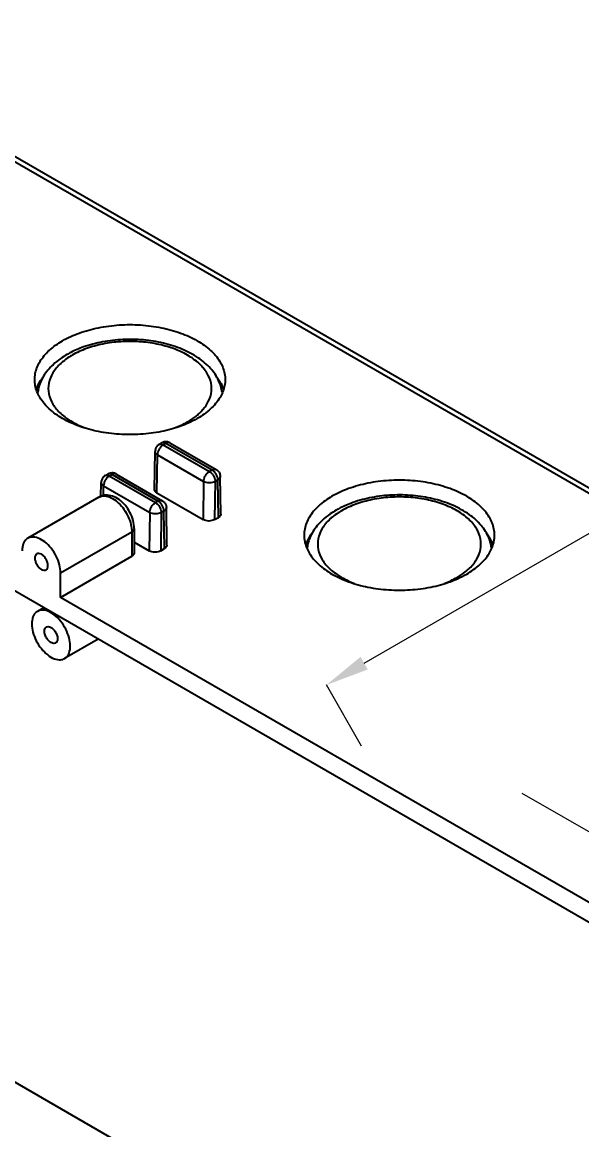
# Model space of a CAD drawing. Extents: x 0 to 1354, y -165 to 827.
# Drawn here: x 905.8 to 957.2, y 95.9 to 197.6 of the extents above; entities that cross this region are included whole.
import ezdxf

# ---------------------------------------------------------------- set-up
doc = ezdxf.new("R2010")
doc.units = 0
doc.header["$LTSCALE"] = 10
doc.header["$MEASUREMENT"] = 0
doc.header["$PDMODE"] = 3
doc.header["$PDSIZE"] = -10
doc.layers.get('0').update_dxf_attribs({"linetype": 'CONTINUOUS'})
doc.layers.get('DEFPOINTS').update_dxf_attribs({"linetype": 'CONTINUOUS'})
doc.styles.add('Daelim Dimension', font='')
doc.styles.get('Daelim Dimension').set_extended_font_data('나눔고딕')
doc.dimstyles.new('DEFAULT', dxfattribs={"dimscale": 2, "dimtxt": 2, "dimasz": 2, "dimexe": 0, "dimexo": 2, "dimgap": 1, "dimtad": 1, "dimdec": 1, "dimzin": 9, "dimdsep": 46, "dimtxsty": 'Daelim Dimension', "dimcen": 0.5, "dimclrd": 252, "dimclre": 252, "dimclrt": 3, "dimadec": 1, "dimazin": 0, "dimtfac": 1, "dimtdec": 1, "dimtix": 1, "dimtmove": 0, "dimatfit": 3, "dimfxl": 1, "dimtolj": 1, "dimtzin": 1, "dimlwd": 9, "dimlwe": 9, "dimarcsym": 0})

# ---------------------------------------------------------------- blocks, each defined once
blk = doc.blocks.new('*D14')
at = {"color": 5, "lineweight": 9, "ltscale": 0.5, "transparency": 16777216}
for p, q in [((966.7118519044966, 155.7937119705531), (1007.392805024183, 179.2807321206982)), ((969.9524358292526, 150.1808227287225), (966.7118519044966, 155.7937119705531)), ((937.2098528740919, 138.7608257533085), (963.2477451610022, 153.7937208531539)), ((936.9863300553534, 131.1479453940785), (933.7457461305974, 136.7608346359092))]:
    blk.add_line(p, q, dxfattribs=at)
at = {"color": 5, "ltscale": 0.5, "transparency": 16777216}
for points in [[(962.9144133081022, 154.3710719770697), (963.581077013902, 153.2163697292381), (966.7118519044966, 155.7937119705531)], [(936.876521021192, 139.3381768772243), (937.5431847269917, 138.1834746293927), (933.7457461305974, 136.7608346359092)]]:
    blk.add_solid(points, dxfattribs=at)
at = {"layer": 'DEFPOINTS', "color": 0, "ltscale": 0.5, "transparency": 16777216}
for p in [(966.7118519044966, 155.7937119705531), (971.9524269466519, 146.716715985228), (938.9863211727527, 127.6838386505841)]:
    blk.add_point(p, dxfattribs=at)
at = {"color": 7, "ltscale": 0.5, "transparency": 16777216, "insert": (990.5608859050565, 179.7850173389474), "char_height": 10, "attachment_point": 5, "rotation": 29.999853083075347, "style": 'Daelim Dimension'}
blk.add_mtext('\\A1;(95)', dxfattribs=at)
blk = doc.blocks.new('*D15')
at = {"color": 5, "lineweight": 9, "ltscale": 0.5, "transparency": 16777216}
for p, q in [((843.8008398459448, 98.71144458168902), (818.2543123126488, 56.18566603444208)), ((821.6831786344985, 54.12584183153416), (938.2397334924493, -15.89322282960001)), ((967.215127347595, 24.57273151473896), (941.668599814299, -17.95304703250798))]:
    blk.add_line(p, q, dxfattribs=at)
at = {"color": 5, "ltscale": 0.5, "transparency": 16777216}
for points in [[(822.0264826683166, 54.69731955184244), (821.3398746006806, 53.55436411122588), (818.2543123126488, 56.18566603444208)], [(938.5830375262674, -15.32174510929173), (937.8964294586314, -16.46470054990829), (941.668599814299, -17.95304703250798)]]:
    blk.add_solid(points, dxfattribs=at)
at = {"layer": 'DEFPOINTS', "color": 0, "ltscale": 0.5, "transparency": 16777216}
for p in [(845.8606640488526, 102.1403109035386), (969.2749515505029, 28.00159783658859), (941.668599814299, -17.95304703250798)]:
    blk.add_point(p, dxfattribs=at)
at = {"color": 7, "ltscale": 0.5, "transparency": 16777216, "insert": (884.520180014688, 26.70494498008219), "char_height": 10, "attachment_point": 5, "rotation": 329.0054825987993, "style": 'Daelim Dimension'}
blk.add_mtext('\\A1;(331)', dxfattribs=at)
blk = doc.blocks.new('*D16')
at = {"color": 5, "lineweight": 9, "ltscale": 0.5, "transparency": 16777216}
for p, q in [((951.7079551577099, 126.8361184696862), (1061.891211470232, 63.46747877668753)), ((1059.897013204255, 60.00003400049098), (1022.333415817151, -5.314283917255466)), ((910.1559612386513, 54.5869109995466), (1020.339217551173, -8.781728693452067))]:
    blk.add_line(p, q, dxfattribs=at)
at = {"color": 5, "ltscale": 0.5, "transparency": 16777216}
for points in [[(1059.319105741555, 60.33240037815386), (1060.474920666954, 59.66766762282811), (1061.891211470232, 63.46747877668753)], [(1021.755508354451, -4.981917539592587), (1022.91132327985, -5.646650294918345), (1020.339217551173, -8.781728693452067)]]:
    blk.add_solid(points, dxfattribs=at)
at = {"layer": 'DEFPOINTS', "color": 0, "ltscale": 0.5, "transparency": 16777216}
for p in [(948.2405103815132, 128.8303167356635), (906.6885164624546, 56.58110926552393), (1020.339217551173, -8.781728693452067)]:
    blk.add_point(p, dxfattribs=at)
at = {"color": 7, "ltscale": 0.5, "transparency": 16777216, "insert": (1033.441198675544, 31.75635818534766), "char_height": 10, "attachment_point": 5, "rotation": 60.09591360338952, "style": 'Daelim Dimension'}
blk.add_mtext('\\A1;(200)', dxfattribs=at)

msp = doc.modelspace()

# ---------------------------------------------------------------- linework, layer by layer
at = {"color": 9, "linetype": 'Continuous'}
for p, q in [((997.1929624640029, 131.6371282931386), (882.9947418527529, 197.5680101481887)), ((918.6305371808528, 158.9964168126387), (918.630498788853, 158.9963946516386)), ((918.7570185708028, 158.8157931471887), (919.0054973029528, 158.9592515537886)), ((918.7570185708028, 158.8157931471887), (922.9996769217028, 156.3663486200887)), ((919.0054973029528, 158.9592515537886), (923.2481556538528, 156.5098070266886)), ((918.0071007418028, 158.2145163176887), (918.0071027769027, 158.2146547525386)), ((918.1741540996527, 154.3967661109887), (918.2267714644029, 157.9079673011387)), ((918.2267714644029, 157.9079673011387), (922.4694298152529, 155.4585227740387)), ((913.6802717616029, 156.1383968003886), (913.6802333696528, 156.1383746393886)), ((913.8067531516031, 155.9577731349386), (914.0552318837529, 156.1012315415387)), ((913.8067531516031, 155.9577731349386), (918.049411502453, 153.5083286078386)), ((914.0552318837529, 156.1012315415387), (918.2978902346529, 153.6517870143887)), ((923.2481556538528, 156.5098070266886), (922.9996769217028, 156.3663486200887)), ((923.9980684559027, 155.9088665299887), (923.9980711617029, 155.9086849410887)), ((913.0568353226029, 155.3564963053886), (913.056837357653, 155.3566347402386)), ((913.262817504653, 154.1364994196387), (913.2765060451529, 155.0499472888887)), ((913.2765060451529, 155.0499472888887), (917.5191643960529, 152.6005027617887)), ((922.4694298152529, 155.4585227740387), (922.4168124505529, 151.9473215838386)), ((923.5300092155528, 155.4477912413387), (923.4775534061528, 151.9473707736387)), ((923.7784879477028, 155.5912496479386), (923.5300092155528, 155.4477912413387)), ((923.8309437571029, 152.1513995700386), (923.7784879477028, 155.5912496479386)), ((918.2978902346529, 153.6517870143887), (918.049411502453, 153.5083286078386)), ((918.8282225285029, 152.7332296356387), (918.5797437963029, 152.5897712290887)), ((918.8806783379027, 149.2933795577887), (918.8282225285029, 152.7332296356387)), ((919.0478030367028, 153.0508465177386), (919.047805742453, 153.0506649287886)), ((917.5191643960529, 152.6005027617887), (917.466547031353, 149.0893015715886)), ((918.5797437963029, 152.5897712290887), (918.5272879869028, 149.0893507613887)), ((909.3348499594028, 147.0481179033886), (915.8755604536527, 150.8243763266887)), ((915.8755604536527, 150.8243763266887), (915.8755604536527, 148.5789946795887))]:
    msp.add_line(p, q, dxfattribs=at)
at = {"color": 7, "linetype": 'Continuous'}
for p, q in [((997.9429497387528, 131.7114201199886), (883.744729127503, 197.6423019749886)), ((963.9590762270027, 111.4290075310387), (851.1750750660528, 176.5434078770386)), ((918.3820202496029, 158.8529363564887), (918.6304989818029, 158.9963947630387)), ((919.380490940353, 158.9963974671887), (923.6231492912029, 156.5469529400887)), ((917.9545338690027, 154.7066871292386), (918.007102769403, 158.2146542529887)), ((913.431754830403, 155.9949163441886), (913.680233562603, 156.1383747507887)), ((914.4302255211028, 156.1383774549387), (918.6728838720028, 153.6889329278387)), ((924.0506393033029, 152.4614727034887), (923.9980684644529, 155.9088659690387)), ((913.0377624394027, 154.0837493336887), (913.0568373502028, 155.3566342407387)), ((912.857791736853, 154.0100449533386), (906.3170812426529, 150.2337865300387)), ((918.1741540996527, 154.3967661109887), (922.4168124505529, 151.9473215838386)), ((919.1003738841027, 149.6034526912387), (919.0478030452527, 153.0508459567886)), ((923.4775534061528, 151.9473707736387), (923.8309437571029, 152.1513995700386)), ((916.0952281598029, 151.1305568925886), (916.0952281598029, 148.8851752454887)), ((916.0952281598029, 149.8810149802887), (917.466547031353, 149.0893015715886)), ((909.3348499594028, 144.8027362562887), (915.8755604536527, 148.5789946795887)), ((918.5272879869028, 149.0893507613887), (918.8806783379027, 149.2933795577887)), ((909.3348499594028, 144.8027362562887), (909.3348499594028, 147.0481179033886)), ((964.6661859521528, 112.8578972150386), (909.3348499594028, 144.8027362562887)), ((907.7894631231029, 143.8578151391887), (907.2009610391528, 143.5180453307887)), ((912.7895271417528, 140.9710921384387), (909.7009498469529, 139.1879118500387)), ((885.4519525636028, 111.6413864848387), (934.3410727852529, 83.41587831073866))]:
    msp.add_line(p, q, dxfattribs=at)
for points, start_tangent, end_tangent in [([(909.5114566406528, 168.3787384109887), (911.043355220253, 169.0840533565886), (912.8086905581529, 169.5748805248386), (914.718941369103, 169.8266077919886), (916.6783197009029, 169.8266125017387), (918.5885741423529, 169.5748944179386), (920.3539165592028, 169.0840757364386), (921.8858253113028, 168.3787681553387), (923.1074840970527, 167.4943387418887), (923.9576338438028, 166.4751364798886), (924.3936444933029, 165.3722684266886), (924.4477455918529, 164.8066317186386)], (0.8660266961452364, 0.4999977615587561), (3.982305195280139e-06, -0.9999999999920708)), ([(906.9495878795028, 164.8066318992387), (907.0036808203529, 165.3722266263387), (907.439675563553, 166.4750967756386), (908.2898106107027, 167.4943031245386), (909.5114566406528, 168.3787384109887)], (-3.982306036047183e-06, 0.9999999999920707), (0.8660266961426353, 0.4999977615632612)), ([(924.1680803216029, 163.6356874840886), (923.8507826389027, 164.7140119610887), (923.1052514000528, 165.8300758449886), (921.9577158519528, 166.8169709243386), (920.4817787397528, 167.6039433691387), (918.7770579953528, 168.1524509599886), (916.9360135301029, 168.4486666315387), (915.0441876018031, 168.4883598126887), (913.1843663136528, 168.2723063762387), (911.440526554853, 167.8062748430386), (910.276796164203, 167.3086212715887)], (-0.1318851515387253, 0.991265003318289), (-0.8906445113050375, -0.4547002908314564)), ([(909.8953460171028, 167.1014593190887), (909.354128654953, 166.7584826737386)], (-0.8660266948303145, -0.4999977638362812), (-0.820774832312984, -0.5712518486986219)), ([(910.276796164203, 167.3086212715887), (909.8953460170528, 167.1014593190887)], (-0.8906445112952244, -0.454700290850678), (-0.8660266948072763, -0.4999977638761844)), ([(909.354128654953, 166.7584826737386), (908.6363719262529, 166.1810431048887), (907.765254454303, 165.1235601879387), (907.2920174194528, 163.9791687910387), (907.2275758287528, 163.6207768342387)], (-0.8207748323158673, -0.5712518486944791), (-0.1265486183698461, -0.9919604060589733)), ([(907.439675563553, 164.6379663370886), (907.655022179003, 164.9584276667887)], (0.5174334072970536, 0.8557234769555885), (0.5955165756411397, 0.803343020220286)), ([(923.7100178903529, 165.0013896074886), (923.9576338438028, 164.6380060413887)], (0.6054057418979257, -0.7959170105463397), (0.5174898475212295, -0.8556893464993325)), ([(907.378955129203, 163.2421891251886), (907.0036889780029, 164.2409951911886), (906.9495878795028, 164.8066318992387)], (-0.490535702137594, 0.871421095067349), (-3.98230614097676e-06, 0.9999999999920707)), ([(907.0992571716029, 163.9024148493386), (907.4277474154528, 164.6181068973386)], (0.3103520845440922, 0.9506216826998724), (0.5123421121787682, 0.8587814390682873)), ([(907.4277474154528, 164.6181068973386), (907.439675563553, 164.6379663370886)], (0.5123421117138751, 0.8587814393456389), (0.5174334070714339, 0.8557234770920148)), ([(923.9576338438028, 164.6380060413887), (923.9695898736529, 164.6181027927887)], (0.517489847542348, -0.8556893464865608), (0.5123849396368966, -0.8587558871025538)), ([(923.9695898736529, 164.6181027927887), (924.298082265153, 163.9024234491387)], (0.5123849397366308, -0.8587558870430463), (0.3103332069559014, -0.9506278455107792)), ([(924.4477455918529, 164.8066317186386), (924.3936526510029, 164.2410369915386), (924.0172166793029, 163.2401381648887)], (3.982311572699545e-06, -0.9999999999920707), (-0.4910393999509201, -0.871137364424142)), ([(907.4396996275027, 163.1381271379887), (907.378955129203, 163.2421891251886)], (-0.5174898475224508, 0.855689346498594), (-0.4905357020593458, 0.871421095111396)), ([(921.0551184371529, 160.8119534200887), (920.3539782510529, 160.5292102612887), (918.5886429131529, 160.0383830930386), (916.6783921022529, 159.7866558258886), (914.7190137704529, 159.7866511161387), (912.8087593290029, 160.0383691999386), (911.0434169121527, 160.5291878814387), (909.5115081600529, 161.2344954625887), (908.2898493742528, 162.1189248760386), (907.4396996275027, 163.1381271379887)], (-0.9129878262335238, -0.4079868002146456), (-0.5174898474872532, 0.85568934651988)), ([(923.957657907753, 163.1381668422887), (923.1075228606528, 162.1189604933386), (921.8858768307027, 161.2345252068886)], (-0.5174334073312364, -0.8557234769349189), (-0.8660266961432942, -0.4999977615621198)), ([(924.0172166793029, 163.2401381648887), (923.957657907753, 163.1381668422887)], (-0.4910393998780912, -0.8711373644651939), (-0.5174334074473974, -0.8557234768646796)), ([(921.8858768307027, 161.2345252068886), (921.0551184371529, 160.8119534200887)], (-0.866026696154785, -0.4999977615422173), (-0.9129878262394281, -0.407986800201433)), ([(918.3820202496029, 158.8529363564887), (918.1653232789029, 158.6642814789886), (918.0337578984527, 158.4018955519887), (918.007116120803, 158.2145160849386)], (-0.8660266961392385, -0.4999977615691446), (-0.01513031630643683, -0.9998855302125677)), ([(918.6597218481529, 159.0123424863386), (918.6305835199528, 158.9963366794886)], (-0.8868667752088809, -0.462025240685615), (-0.8656779502130725, -0.50060132492323)), ([(918.9788216507029, 159.0963969478887), (918.7165246390527, 159.0389692427887), (918.6597218481529, 159.0123424863386)], (-0.9993594989064293, -0.0357853593735024), (-0.886866775227259, -0.4620252406503378)), ([(919.3804858626029, 158.9963046625887), (919.2904614705528, 159.0406293251887), (919.0055854828529, 159.0968747357387), (918.9788216507029, 159.0963969478887)], (-0.865717809410609, 0.5005323910290886), (-0.9993594989050762, -0.03578535941128674)), ([(913.431754830403, 155.9949163441886), (913.2150578596529, 155.8062614667386), (913.083492479203, 155.5438755396887), (913.0568507016028, 155.3564960726887)], (-0.8660266961392385, -0.4999977615691446), (-0.01513031630643683, -0.9998855302125677)), ([(913.7094564289027, 156.1543224740387), (913.6803181007529, 156.1383166671886)], (-0.8868667752088809, -0.462025240685615), (-0.8656779502130725, -0.50060132492323)), ([(914.028556231503, 156.2383769356386), (913.766259219853, 156.1809492305387), (913.7094564289027, 156.1543224740387)], (-0.9993594989064293, -0.0357853593735024), (-0.886866775227259, -0.4620252406503378)), ([(914.430220443403, 156.1382846502886), (914.3401960513529, 156.1826093129387), (914.0553200636027, 156.2388547234887), (914.028556231503, 156.2383769356386)], (-0.865717809410609, 0.5005323910290886), (-0.9993594989050762, -0.03578535941128674)), ([(923.6231492912029, 156.5469529400887), (923.8405250920528, 156.3574285276386), (923.9720161055029, 156.0937107439886), (923.9980545433527, 155.9086846862887)], (0.8660303016817275, -0.4999915164970865), (0.01532976876573453, -0.999882492190752)), ([(918.1741540996527, 154.3967661109887), (918.011588355153, 154.5372345896387), (917.954505637003, 154.7029425798387), (917.954535358153, 154.7065870005387)], (-0.8660303016741124, 0.4999915165102762), (0.01623999172985087, 0.9998681226384881)), ([(949.196585972003, 150.5182053104386), (949.1424848734528, 151.0838420184887), (948.7064742239527, 152.1867100716886), (947.8563244772031, 153.2059123336387), (946.6346656914529, 154.0903417470886), (945.1027569393527, 154.7956493282386), (943.337414522503, 155.2864680097387), (941.427160081053, 155.5381860935387), (939.4677817492529, 155.5381813837887), (937.557530938303, 155.2864541166387), (935.7921956004029, 154.7956269483886), (934.2602970208029, 154.0903120027887)], (-3.982305195280139e-06, 0.9999999999920708), (-0.8660266961452364, -0.4999977615587561)), ([(916.0952281598029, 151.1305568923887), (915.9887997039027, 151.8795199931886), (915.6950654818029, 152.6120507504386), (915.2562763057529, 153.2615922573887), (914.7011332243028, 153.7816830878887), (914.0884958823528, 154.1024104114887), (913.4971186096527, 154.1914166613387), (912.969716986353, 154.0678003325386), (912.8567244662029, 154.0092878676887)], (1.485731701216779e-10, 1), (-0.8649093869832998, -0.5019280349892529)), ([(918.6728838720028, 153.6889329278387), (918.8902596728028, 153.4994085153887), (919.0217506863028, 153.2356907317387), (919.0477891241528, 153.0506646740387)], (0.8660303016817275, -0.4999915164970865), (0.01532976876573453, -0.999882492190752)), ([(934.2602970208029, 154.0903120027887), (933.0386509908528, 153.2058767163387), (932.1885159437029, 152.1866703673886), (931.752521200503, 151.0838002181387), (931.6984282596529, 150.5182054910387)], (-0.8660266961426353, -0.4999977615632612), (3.982306036047183e-06, -0.9999999999920707)), ([(948.916920701703, 149.3472610758886), (948.5996230190531, 150.4255855528886), (947.8540917802029, 151.5416494367887), (946.7065562321029, 152.5285445161387), (945.2306191198529, 153.3155169609387), (943.525898375503, 153.8640245517886), (941.684853910253, 154.1602402233386), (939.793027981953, 154.1999334044887), (937.9332066938027, 153.9838799679887), (936.1893669350029, 153.5178484347887), (935.0256365443529, 153.0201948633887)], (-0.1318851515387253, 0.991265003318289), (-0.8906445113050375, -0.4547002908314564)), ([(934.644186397253, 152.8130329108886), (934.1029690351029, 152.4700562655387)], (-0.8660266948303145, -0.4999977638362812), (-0.820774832312984, -0.5712518486986219)), ([(935.0256365443529, 153.0201948633887), (934.6441863972029, 152.8130329108886)], (-0.8906445112952244, -0.454700290850678), (-0.8660266948072763, -0.4999977638761844)), ([(923.4775534061528, 151.9473707736387), (923.2341847524028, 151.8534833277387), (922.9471350610529, 151.8205118471886), (922.6601158243029, 151.8534667189386), (922.4168124505529, 151.9473215838386)], (-0.8660266961424549, -0.4999977615635736), (-0.8660303016967612, 0.4999915164710467)), ([(924.0506376963529, 152.4613673257886), (924.0506685876528, 152.4576334227386), (923.9935618819529, 152.2919073008386), (923.8309437571029, 152.1513995700386)], (0.01655496505388546, -0.9998629571756645), (-0.8660266961699389, -0.4999977615159697)), ([(934.1029690351029, 152.4700562655387), (933.385212306403, 151.8926166966887), (932.5140948344529, 150.8351337797387), (932.0408577996029, 149.6907423828386), (931.976416208903, 149.3323504260386)], (-0.8207748323158673, -0.5712518486944791), (-0.1265486183698461, -0.9919604060589733)), ([(932.4038625591029, 150.6700012585386), (932.1885159437029, 150.3495399288886)], (-0.5955165756411397, -0.803343020220286), (-0.5174334072970536, -0.8557234769555885)), ([(948.7064742239527, 150.3495796331387), (948.4588582705028, 150.7129631992887)], (-0.5174898475212295, 0.8556893464993325), (-0.6054057418979257, 0.7959170105463397)), ([(906.3168597788031, 150.2322234081887), (906.2128819575028, 150.1626402858387), (905.9059111695028, 149.7259225353387), (905.7993013336527, 149.0893216759887)], (-0.8705900366430044, -0.4920091341610768), (0, -1)), ([(909.3348499594028, 147.0481179033886), (909.228240123553, 147.8078184126887), (908.921269335603, 148.5989874785387), (908.4509628029527, 149.3261984352387), (907.8740464345028, 149.9017389088386), (907.260104858603, 150.2561902241887), (906.683188490103, 150.3468003215387), (906.3168597788031, 150.2322234081887)], (0, 1), (-0.870590036640829, -0.4920091341649261)), ([(919.1003722771029, 149.6033473134887), (919.1004031684529, 149.5996134104887), (919.043296462753, 149.4338872885887), (918.8806783379027, 149.2933795577887)], (0.01655496505388546, -0.9998629571756645), (-0.8660266961699389, -0.4999977615159697)), ([(931.6984282596529, 150.5182054910387), (931.752529358153, 149.9525687829887), (932.1277955093528, 148.9537627169886)], (3.98230614097676e-06, -0.9999999999920707), (0.490535702137594, -0.871421095067349)), ([(932.1765877956029, 150.3296804891386), (931.8480975517527, 149.6139884411386)], (-0.5123421121787682, -0.8587814390682873), (-0.3103520845440922, -0.9506216826998724)), ([(932.1885159437029, 150.3495399288886), (932.1765877956029, 150.3296804891386)], (-0.5174334070714339, -0.8557234770920148), (-0.5123421117138751, -0.8587814393456389)), ([(948.7184302538026, 150.3296763845887), (948.7064742239527, 150.3495796331387)], (-0.5123849396368966, 0.8587558871025538), (-0.517489847542348, 0.8556893464865608)), ([(949.0469226453029, 149.6139970409387), (948.7184302538026, 150.3296763845887)], (-0.3103332069559014, 0.9506278455107792), (-0.5123849397366308, 0.8587558870430463)), ([(948.7660570594526, 148.9517117566886), (949.1424930311528, 149.9526105833386), (949.196585972003, 150.5182053104386)], (0.4910393999509201, 0.871137364424142), (-3.982311572699545e-06, 0.9999999999920707)), ([(907.1420774567027, 148.8048424253386), (907.0117840746029, 148.6549029308887), (906.9660323801527, 148.4157244310386)], (-0.8663067276259966, -0.4995124159317141), (0, -1)), ([(908.1681189129029, 147.7217151483387), (908.1223672185029, 148.0137219592386), (907.9920774160028, 148.3141016912887), (907.7970849467029, 148.5771242531887), (907.5670756465529, 148.7627468442387), (907.3370663463529, 148.8427101075887), (907.1420774567027, 148.8048424253386)], (0, 1), (-0.8663067276310573, -0.499512415922937)), ([(916.0952281597529, 148.8851752914386), (916.038139004103, 148.7194724929386), (915.8755604536527, 148.5789946795887)], (-1.089025765987163e-06, -0.9999999999994071), (-0.8660266961694764, -0.4999977615167707)), ([(918.5272879869028, 149.0893507613887), (918.2839193332029, 148.9954633154387), (917.9968696418528, 148.9624918349386), (917.7098504051028, 148.9954467066887), (917.466547031353, 149.0893015715886)], (-0.8660266961424549, -0.4999977615635736), (-0.8660303016967612, 0.4999915164710467)), ([(932.1277955093528, 148.9537627169886), (932.1885400076528, 148.8497007297887)], (0.4905357020593458, -0.871421095111396), (0.5174898475224508, -0.855689346498594)), ([(932.1885400076528, 148.8497007297887), (933.0386897544029, 147.8304984677886), (934.2603485402028, 146.9460690543386), (935.7922572923028, 146.2407614732386), (937.5575997091528, 145.7499427917387), (939.4678541506028, 145.4982247079387), (941.4272324823528, 145.4982294176887), (943.3374832933027, 145.7499566848387), (945.1028186312028, 146.2407838530887), (945.8039588173028, 146.5235270118886)], (0.5174898474872532, -0.85568934651988), (0.9129878262335238, 0.4079868002146456)), ([(946.6347172108528, 146.9460987986886), (947.8563632408031, 147.8305340851387), (948.7064982879028, 148.8497404340387)], (0.8660266961432942, 0.4999977615621198), (0.5174334073312364, 0.8557234769349189)), ([(948.7064982879028, 148.8497404340387), (948.7660570594526, 148.9517117566886)], (0.5174334074473974, 0.8557234768646796), (0.4910393998780912, 0.8711373644651939)), ([(906.9660323801527, 148.4157244310386), (907.0117840746029, 148.1237176200887), (907.142073877103, 147.8233378880386), (907.3370663463529, 147.5603153261386), (907.5670756465529, 147.3746927350887), (907.7970849467029, 147.2947294717387), (907.992073836353, 147.3325971540387)], (0, -1), (0.8663067276310573, 0.499512415922937)), ([(907.992073836353, 147.3325971540387), (908.1223672185029, 147.4825366484387), (908.1681189129029, 147.7217151483387)], (0.8663067276259966, 0.4995124159317141), (0, 1)), ([(945.8039588173028, 146.5235270118886), (946.6347172108528, 146.9460987986886)], (0.9129878262394281, 0.407986800201433), (0.866026696154785, 0.4999977615422173)), ([(907.200739575353, 143.5164822089387), (907.0967617540027, 143.4468990865887), (906.7897909660528, 143.0101813360386), (906.6831811302027, 142.3735804767387)], (-0.8705900366430044, -0.4920091341610768), (0, -1)), ([(910.2187297559531, 140.3323767041386), (910.1121199200529, 141.0920772134386), (909.805149132103, 141.8832462792886), (909.3348425995027, 142.6104572359886), (908.7579262310028, 143.1859977095887), (908.1439846551029, 143.5404490249387), (907.567068286603, 143.6310591222887), (907.200739575353, 143.5164822089387)], (0, 1), (-0.870590036640829, -0.4920091341649261)), ([(906.6831811302027, 142.3735804767387), (906.7897909660528, 141.6138799673886), (907.0967617540027, 140.8227109015386), (907.567068286603, 140.0954999448386), (908.1439846551029, 139.5199594712387), (908.7579262310028, 139.1655081558887), (909.3348425995027, 139.0748980585387), (909.7011713108027, 139.1894749718887)], (0, -1), (0.870590036640829, 0.4920091341649261)), ([(907.8499121767027, 141.6999832317387), (907.9094341718028, 141.9667460227387), (908.0271945246027, 142.0883931358887)], (0, 1), (0.8558449220180255, 0.5172325100532253)), ([(908.874716361503, 140.6175640449387), (908.825699790103, 140.5940125343886), (908.5847001520528, 140.5991364462386), (908.3172107341029, 140.7535680399886), (908.0762110960027, 141.0267202445386), (907.9094341718028, 141.3644919157887), (907.8499121767027, 141.6999832317387)], (-0.8558449219978848, -0.5172325100865517), (0, 1)), ([(908.0271945246027, 142.0883931358887), (908.0762110960027, 142.1119446464386), (908.3172107341029, 142.1068207345886), (908.5847001520528, 141.9523891408387), (908.825699790103, 141.6792369362886), (908.9924767143029, 141.3414652650387), (909.0519987094528, 141.0059739490887)], (0.8558449219978848, 0.5172325100865517), (0, -1)), ([(909.0519987094528, 141.0059739490887), (908.9924767143029, 140.7392111580887), (908.874716361503, 140.6175640449387)], (0, -1), (-0.8558449220180255, -0.5172325100532253)), ([(909.7011713108027, 139.1894749718887), (909.805149132103, 139.2590580942386), (910.1121199200529, 139.6957758447886), (910.2187297559531, 140.3323767041386)], (0.8705900366430044, 0.4920091341610768), (0, 1))]:
    msp.add_spline(points, degree=3, dxfattribs=dict(at, start_tangent=start_tangent, end_tangent=end_tangent))
at = {"color": 9, "linetype": 'Continuous'}
for points, start_tangent, end_tangent in [([(922.0486177492528, 161.6859413099887), (922.777451178853, 162.5594693383387), (923.1514864745029, 163.5052158228386), (923.1515300552528, 164.4748171660386), (922.777765790303, 165.4203013801387), (922.0488985599029, 166.2940463496886), (921.0015001054528, 167.0522168234386), (919.6881669944028, 167.6567665737887), (918.174813876703, 168.0773929453887), (916.537275512153, 168.2930343070386), (914.8579930733529, 168.2929007018886), (913.220150655503, 168.0768975047886), (911.7072988043528, 167.6560977267886), (910.3953437970529, 167.0519350507386)], (0.7364912584715659, 0.6764470608960979), (-0.8660266961446335, -0.4999977615598)), ([(910.3953437970529, 167.0519350507386), (910.075202445053, 166.8552971298886)], (-0.8660266961388483, -0.4999977615698203), (-0.8369696213170662, -0.5472493517514362)), ([(909.3487157220529, 166.2943174736387), (908.619882292503, 165.4207894452886), (908.2458469968528, 164.4750429607886), (908.2458034161027, 163.5054416176387), (908.619567681003, 162.5599574034886), (909.3484349114028, 161.6862124339386), (910.3958333658529, 160.9280419601887), (911.5927929841528, 160.3665489264886)], (-0.7364912584711214, -0.6764470608965818), (0.9355665448098147, -0.3531504498547681)), ([(909.5572701398528, 166.4756814876387), (909.3487157220529, 166.2943174736387)], (-0.7717168002382246, -0.635966335767921), (-0.7364912585082181, -0.6764470608561923)), ([(910.075202445053, 166.8552971298886), (909.5572701398528, 166.4756814876387)], (-0.83696962130322, -0.5472493517726126), (-0.7717168002418131, -0.6359663357635669)), ([(919.8054535325527, 160.3668941222886), (921.0019896742529, 160.9283237328887)], (0.9355049192742599, 0.3533136651951925), (0.8660266961441759, 0.4999977615605926)), ([(921.0019896742529, 160.9283237328887), (921.7464989997029, 161.4292044594387)], (0.8660266961275308, 0.4999977615894233), (0.7856077157809928, 0.6187249121421984)), ([(921.7464989997029, 161.4292044594387), (922.0486177492528, 161.6859413099887)], (0.7856077157797072, 0.6187249121438306), (0.7364912584883158, 0.6764470608778612)), ([(918.7570185708028, 158.8157931471887), (918.5591524363529, 158.6573363554887), (918.3867923028029, 158.4281244122886), (918.2701238535528, 158.1650221932387), (918.2267714644029, 157.9079673011387)], (-0.8660266961520705, -0.4999977615469191), (-0.01498389150879232, -0.9998877351959333)), ([(918.3820202496529, 158.8529363564887), (918.554069188303, 158.8863489678387), (918.5894505711028, 158.8814924884387)], (0.8660280392324784, 0.499995435242312), (0.9832020527250875, -0.1825204742410406)), ([(918.5894505711028, 158.8814924884387), (918.7570185708028, 158.8157931471887)], (0.9832020527075754, -0.1825204743353752), (0.8660303016999186, -0.4999915164655779)), ([(919.0054973029528, 158.9592515537886), (918.801684449003, 159.0298918652886), (918.6305379409528, 158.9964154916886)], (-0.8660303016800122, 0.4999915165000574), (-0.8667479920696505, -0.4987463465963728)), ([(919.3804904161029, 158.9963954805387), (919.3786887698529, 158.9974279745386), (919.2071610313528, 159.0296789014886), (919.0054973029528, 158.9592515537886)], (-0.8653197801100928, 0.5012201892883215), (-0.8660266961167423, -0.4999977616081094)), ([(918.2267714644029, 157.9079673011387), (918.0636797641027, 158.0483255146387), (918.0070813069528, 158.2126863980386), (918.007102551253, 158.2145162889886)], (-0.8660303016894979, 0.4999915164836273), (0.01584910177950341, 0.999874395098096)), ([(913.8067531516031, 155.9577731349386), (913.6088870171529, 155.7993163432386), (913.4365268835527, 155.5701044000386), (913.3198584343029, 155.3070021809887), (913.2765060451529, 155.0499472888887)], (-0.8660266961520705, -0.4999977615469191), (-0.01498389150879232, -0.9998877351959333)), ([(913.431754830403, 155.9949163441886), (913.6038037690528, 156.0283289555387), (913.6391851518529, 156.0234724761887)], (0.8660280392324784, 0.499995435242312), (0.9832020527250875, -0.1825204742410406)), ([(913.6391851518529, 156.0234724761887), (913.8067531516031, 155.9577731349386)], (0.9832020527075754, -0.1825204743353752), (0.8660303016999186, -0.4999915164655779)), ([(914.0552318837529, 156.1012315415387), (913.8514190297528, 156.1718718530387), (913.680272521703, 156.1383954794387)], (-0.8660303016800122, 0.4999915165000574), (-0.8667479920696505, -0.4987463465963728)), ([(914.4302249968528, 156.1383754682387), (914.4284233506028, 156.1394079622887), (914.2568956121527, 156.1716588891886), (914.0552318837529, 156.1012315415387)], (-0.8653197801422298, 0.5012201892328393), (-0.8660266961167423, -0.4999977616081094)), ([(922.4694298152529, 155.4585227740387), (922.5124163289529, 155.7143854367887), (922.627965198953, 155.9761432618886), (922.7988690039529, 156.2048155379387), (922.9996769217028, 156.3663486200887)], (0.01498389151073497, 0.9998877351959041), (0.866026696139183, 0.4999977615692408)), ([(922.9996769217028, 156.3663486200887), (923.1996778989028, 156.2056644383387), (923.3731902874028, 155.9730560730886), (923.489273352403, 155.7066757392387), (923.5300092155528, 155.4477912413387)], (0.86603030168724, -0.499991516487538), (0, -1)), ([(923.2481556538528, 156.5098070266886), (923.4489635715529, 156.5801455711387), (923.619867376603, 156.5488148327886), (923.6231459929029, 156.5469472605387)], (0.8660266961764899, 0.4999977615046228), (0.8647548411434784, -0.5021942499859167)), ([(923.7784879477028, 155.5912496479386), (923.7377520846028, 155.8501341457886), (923.6216690196029, 156.1165144796887), (923.4481566311028, 156.3491228448886), (923.2481556538528, 156.5098070266886)], (0, 1), (-0.86603030168724, 0.499991516487538)), ([(923.9980693843529, 155.9086849128887), (923.9980924190529, 155.9067009435887), (923.9415518156029, 155.7365388106386), (923.7784879477028, 155.5912496479386)], (0.01586422388696311, -0.9998741552817857), (-0.8584373645252474, -0.5129184059740375)), ([(913.2765060451529, 155.0499472888887), (913.113414344853, 155.1903055023886), (913.0568158877027, 155.3546663857887), (913.0568371320528, 155.3564962767387)], (-0.8660303016894979, 0.4999915164836273), (0.01584910165167691, 0.999874395100122)), ([(923.5300092155528, 155.4477912413387), (923.2854736214028, 155.3577541496386), (922.9967668879528, 155.3285888295386), (922.7085827427029, 155.3648698911886), (922.4694298152529, 155.4585227740387)], (-0.8735500127127955, -0.4867343991228429), (-0.866030301675198, 0.499991516508396)), ([(912.858505121003, 154.0088279287386), (913.0377063140527, 154.0873177053386)], (0.8660322435495001, 0.4999881529922678), (0.9552167079581828, 0.2959071490138959)), ([(913.0377063140527, 154.0873177053386), (913.0691114131027, 154.0963875235386), (913.0914610197028, 154.1020507327887)], (0.9552167079530531, 0.2959071490304546), (0.9726006145819991, 0.2324823531253883)), ([(913.0914610197028, 154.1020507327887), (913.561938229203, 154.1016255413386), (914.108235641253, 153.8859746764887), (914.6544738192529, 153.4705490280387), (915.1472021084528, 152.8960066103386), (915.5381915745529, 152.2185811068387), (915.789165389453, 151.5045903725886), (915.8755604536527, 150.8243763266887)], (0.972600614698513, 0.2324823526379474), (-4.994628975731749e-09, -1)), ([(918.2978902346529, 153.6517870143887), (918.498698152353, 153.7221255588886), (918.6696019574028, 153.6907948205387), (918.672880573703, 153.6889272482887)], (0.8660266961764899, 0.4999977615046228), (0.8647548411434784, -0.5021942499859167)), ([(918.8282225285029, 152.7332296356387), (918.7874866653528, 152.9921141335387), (918.6714036004028, 153.2584944674386), (918.4978912119029, 153.4911028326387), (918.2978902346529, 153.6517870143887)], (0, 1), (-0.86603030168724, 0.499991516487538)), ([(946.7974581294029, 147.3975149017386), (947.5262915590029, 148.2710429301387), (947.900326854653, 149.2167894146387), (947.9003704354027, 150.1863907577887), (947.5266061704529, 151.1318749719387), (946.7977389400528, 152.0056199414887), (945.7503404856029, 152.7637904152386), (944.4370073745029, 153.3683401655887), (942.9236542568528, 153.7889665371887), (941.2861158923029, 154.0046078988387), (939.606833453503, 154.0044742936886), (937.9689910356028, 153.7884710965886), (936.456139184503, 153.3676713185887), (935.144184177203, 152.7635086424887)], (0.7364912584715659, 0.6764470608960979), (-0.8660266961446335, -0.4999977615598)), ([(917.5191643960529, 152.6005027617887), (917.5621509097527, 152.8563654244887), (917.6776997797028, 153.1181232496386), (917.8486035847527, 153.3467955256887), (918.049411502453, 153.5083286078386)], (0.01498389151073497, 0.9998877351959041), (0.866026696139183, 0.4999977615692408)), ([(918.049411502453, 153.5083286078386), (918.2494124797029, 153.3476444260386), (918.4229248682029, 153.1150360608386), (918.5390079332028, 152.8486557269387), (918.5797437963029, 152.5897712290887)], (0.86603030168724, -0.499991516487538), (0, -1)), ([(919.047803965153, 153.0506649005887), (919.047826999853, 153.0486809313386), (918.9912863964028, 152.8785187983887), (918.8282225285029, 152.7332296356387)], (0.01586422388894336, -0.9998741552817542), (-0.8584373645252474, -0.5129184059740375)), ([(935.144184177203, 152.7635086424887), (934.8240428252029, 152.5668707216887)], (-0.8660266961388483, -0.4999977615698203), (-0.8369696213170662, -0.5472493517514362)), ([(918.5797437963029, 152.5897712290887), (918.3352082022029, 152.4997341373887), (918.0465014687529, 152.4705688172887), (917.758317323453, 152.5068498789387), (917.5191643960529, 152.6005027617887)], (-0.8735500127127955, -0.4867343991228429), (-0.866030301675198, 0.499991516508396)), ([(934.0975561022028, 152.0058910654386), (933.3687226726529, 151.1323630370887), (932.994687377003, 150.1866165525887), (932.9946437962028, 149.2170152093886), (933.3684080611529, 148.2715309952887), (934.0972752915529, 147.3977860257387), (935.1446737460028, 146.6396155519886), (936.3416333643029, 146.0781225182886)], (-0.7364912584711214, -0.6764470608965818), (0.9355665448098147, -0.3531504498547681)), ([(934.3061105199529, 152.1872550794387), (934.0975561022028, 152.0058910654386)], (-0.7717168002382246, -0.635966335767921), (-0.7364912585082181, -0.6764470608561923)), ([(934.8240428252029, 152.5668707216887), (934.3061105199529, 152.1872550794387)], (-0.83696962130322, -0.5472493517726126), (-0.7717168002418131, -0.6359663357635669)), ([(916.0952281597529, 151.1305568923887), (916.0381390035027, 150.9648541391887), (915.8755604536527, 150.8243763266887)], (-1.29508203422381e-06, -0.9999999999991614), (-0.8660266961293653, -0.4999977615862454)), ([(944.5542939127029, 146.0784677140887), (945.7508300544027, 146.6398973246887)], (0.9355049192742599, 0.3533136651951925), (0.8660266961441759, 0.4999977615605926)), ([(945.7508300544027, 146.6398973246887), (946.4953393798528, 147.1407780512386)], (0.8660266961275308, 0.4999977615894233), (0.7856077157809928, 0.6187249121421984)), ([(946.4953393798528, 147.1407780512386), (946.7974581294029, 147.3975149017386)], (0.7856077157797072, 0.6187249121438306), (0.7364912584883158, 0.6764470608778612))]:
    msp.add_spline(points, degree=3, dxfattribs=dict(at, start_tangent=start_tangent, end_tangent=end_tangent))

# ---------------------------------------------------------------- dimensions: what is measured, and where the dimension line sits
at = {"color": 5, "ltscale": 0.5}
for base, p1, p2, angle, text, picture, middle in [((966.7118519044966, 155.7937119705531), (938.9863211727527, 127.6838386505841), (971.9524269466519, 146.716715985228), 29.999853083075358, '(95)', '*D14', (994.9871895654522, 172.1183891097829)), ((1020.339217551173, -8.781728693452067), (948.2405103815131, 128.8303167356636), (906.6885164624546, 56.58110926552399), 240.09591360338953, '(200)', '*D16', (1041.115214510703, 27.34287504161807)), ((941.668599814299, -17.95304703250798), (845.8606640488529, 102.1403109035386), (969.2749515505029, 28.00159783658864), 329.0054825987993, '(331)', '*D15', (879.961456063474, 19.11630950096719))]:
    dim = msp.add_linear_dim(base=base, p1=p1, p2=p2, angle=angle, text=text, dimstyle='DEFAULT', override={"dimtxt": 5, "dimdec": 0, "dimclrd": 5, "dimclre": 5, "dimclrt": 7}, dxfattribs=at)
    dim.commit()
    dim.dimension.update_dxf_attribs({"geometry": picture, "text_midpoint": middle, "dimtype": 161})

doc.saveas('drawing.dxf')
